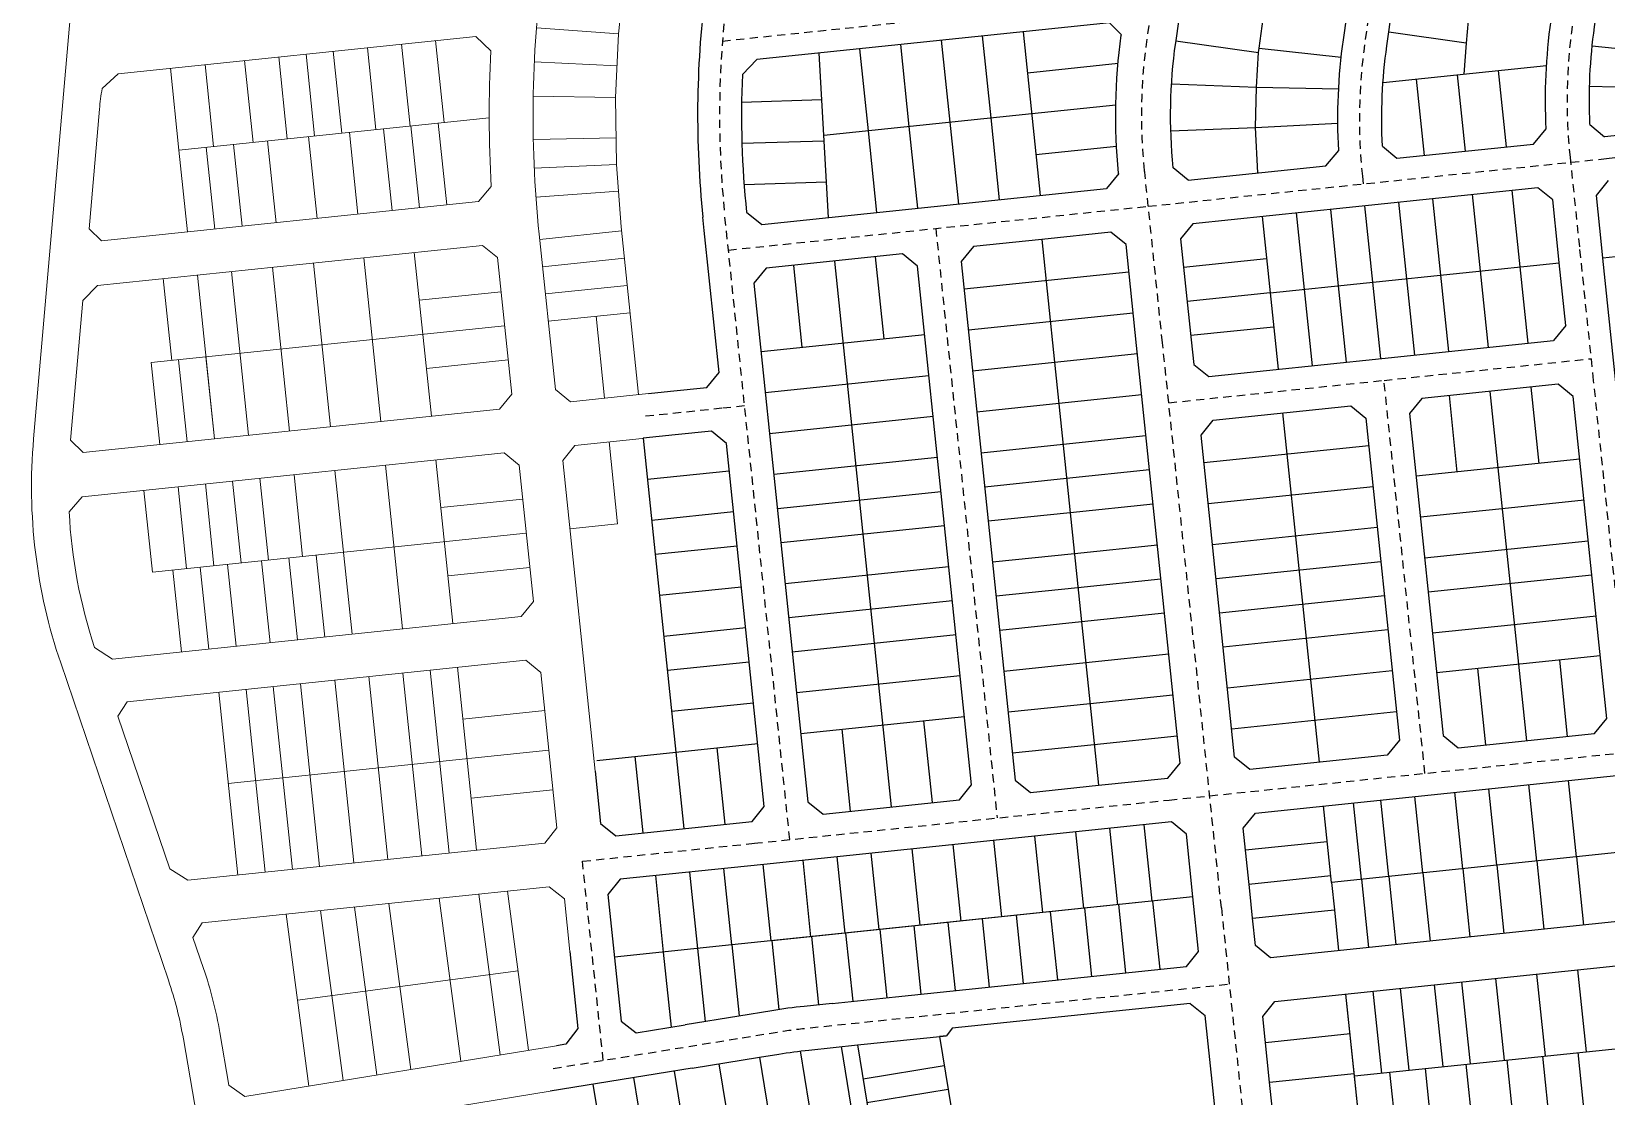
# Model space of a CAD drawing. Extents: x 296374 to 298792, y 6267790 to 6270844.
# Drawn here: x 296631 to 297205, y 6269469 to 6269857 of the extents above; entities that cross this region are included whole.
import ezdxf

# ---------------------------------------------------------------- set-up
doc = ezdxf.new("R2010")
doc.units = 0
doc.linetypes.add('Dash', pattern=[5, 3, -2])
for name, color, linetype in [('_User_xref', 6, 'Continuous'), ('X-Masterplan_LotLayout_P2$0$D-LO-LOTS-FUTURE', 251, 'Continuous'), ('X-Masterplan_LotLayout_P2$0$D-LO-Stage 13', 251, 'Continuous'), ('X-Masterplan_LotLayout_P2$0$D-LO-Stage 16', 251, 'Continuous'), ('X-Masterplan_LotLayout_P2$0$D-LO-Stage 18', 251, 'Continuous'), ('X-Masterplan_LotLayout_P2$0$D-LO-Stage 20', 251, 'Continuous'), ('X-Masterplan_LotLayout_P2$0$D-LO-Stage 21', 251, 'Continuous'), ('X-Masterplan_LotLayout_P2$0$D-LO-Stage 22', 251, 'Continuous'), ('X-Masterplan_LotLayout_P2$0$D-LO-Stage 23', 251, 'Continuous'), ('X-Masterplan_LotLayout_P2$0$D-LO-Stage 3', 251, 'Continuous'), ('X-Masterplan_LotLayout_P2$0$D-RD-15-23_CL', 251, 'Dash'), ('X-Masterplan_LotLayout_P2$0$D-RD-Future_BDY', 251, 'Continuous'), ('X-Masterplan_LotLayout_P2$0$D-RD-Future_CL', 251, 'Dash'), ('X-Masterplan_LotLayout_P2$0$D-RD-P1_CL', 251, 'Dash'), ('X-Masterplan_LotLayout_P2$0$D-RD-Stage10_BDY', 251, 'Continuous'), ('X-Masterplan_LotLayout_P2$0$D-RD-Stage13_BDY', 251, 'Continuous'), ('X-Masterplan_LotLayout_P2$0$D-RD-Stage16_BDY', 251, 'Continuous'), ('X-Masterplan_LotLayout_P2$0$D-RD-Stage18_BDY', 251, 'Continuous'), ('X-Masterplan_LotLayout_P2$0$D-RD-Stage20_BDY', 251, 'Continuous'), ('X-Masterplan_LotLayout_P2$0$D-RD-Stage21_BDY', 251, 'Continuous'), ('X-Masterplan_LotLayout_P2$0$D-RD-Stage22_BDY', 251, 'Continuous'), ('X-Masterplan_LotLayout_P2$0$D-RD-Stage3_BDY', 251, 'Continuous')]:
    doc.layers.add(name, color=color, linetype=linetype)

# ---------------------------------------------------------------- blocks, each defined once
blk = doc.blocks.new('X-Masterplan_LotLayout_P2')
at = {"layer": 'X-Masterplan_LotLayout_P2$0$D-LO-LOTS-FUTURE'}
for p, q in [((296837.22, 6269591.7), (296866.1, 6269594.71)), ((296851.18, 6269593.16), (296854.08, 6269565.31)), ((296866.1, 6269594.71), (296869, 6269566.86)), ((296881.02, 6269596.27), (296883.92, 6269568.42)), ((296886.5, 6269524.45), (296883.59, 6269552.3)), ((296900.82, 6269525.94), (296897.91, 6269553.79)), ((296861.63, 6269521.86), (296858.73, 6269549.71)), ((296874.06, 6269523.15), (296871.16, 6269551)), ((296886.5, 6269524.45), (296843.73, 6269519.99)), ((296876.84, 6269496.55), (296874.06, 6269523.15)), ((296864.48, 6269494.54), (296861.63, 6269521.86)), ((296865.48, 6269478.49), (296876.72, 6269409.4)), ((296881.77, 6269481.14), (296887.39, 6269446.59)), ((296835.87, 6269473.68), (296847.11, 6269404.58)), ((296850.68, 6269476.08), (296861.91, 6269406.99))]:
    blk.add_line(p, q, dxfattribs=at)
at = {"layer": 'X-Masterplan_LotLayout_P2$0$D-LO-Stage 13'}
for p, q in [((297054.58, 6269541.97), (296920.51, 6269527.99)), ((296920.51, 6269527.99), (296886.5, 6269524.45)), ((297168.17, 6269482.43), (297165.06, 6269512.26)), ((297183.09, 6269483.98), (297179.98, 6269513.82)), ((297198.01, 6269485.54), (297194.9, 6269515.37)), ((297113.47, 6269476.72), (297110.36, 6269506.56)), ((297114.92, 6269462.8), (297110.36, 6269506.56)), ((297123.41, 6269477.76), (297120.3, 6269507.6)), ((297133.36, 6269478.8), (297130.25, 6269508.63)), ((297145.79, 6269480.09), (297142.68, 6269509.93)), ((297155.74, 6269481.13), (297152.63, 6269510.97)), ((297111.87, 6269492.03), (297081.04, 6269488.82)), ((297113.47, 6269476.72), (297263.65, 6269492.38)), ((296896.57, 6269483.55), (296907.81, 6269414.46)), ((296911.41, 6269485.8), (296922.62, 6269416.86)), ((296926.35, 6269487.38), (296937.42, 6269419.27)), ((296932.32, 6269488), (296943.34, 6269420.23)), ((297082.54, 6269474.39), (297113.37, 6269477.61))]:
    blk.add_line(p, q, dxfattribs=at)
at = {"layer": 'X-Masterplan_LotLayout_P2$0$D-LO-Stage 13', "flags": 128}
for points in [[(297152.95, 6269552.22), (297155.54, 6269527.36)], [(297165.38, 6269553.52), (297167.98, 6269528.65)], [(297179.91, 6269555.03), (297182.5, 6269530.17)], [(297194.43, 6269556.55), (297197.02, 6269531.68)], [(297116.05, 6269548.38), (297118.64, 6269523.51)], [(297126, 6269549.41), (297128.59, 6269524.55)], [(297138.43, 6269550.71), (297141.02, 6269525.84)], [(297039.86, 6269540.44), (297042.46, 6269515.57)], [(296990.13, 6269535.25), (296992.73, 6269510.39)], [(297002.57, 6269536.55), (297005.16, 6269511.68)], [(297015, 6269537.84), (297017.59, 6269512.98)], [(297027.43, 6269539.14), (297030.02, 6269514.27)], [(297106.15, 6269537.29), (297107.7, 6269522.37)], [(296927.97, 6269528.77), (296930.56, 6269503.91)], [(296940.4, 6269530.07), (296943, 6269505.2)], [(296952.84, 6269531.36), (296955.43, 6269506.5)], [(296965.27, 6269532.66), (296967.86, 6269507.79)], [(296977.7, 6269533.96), (296980.29, 6269509.09)], [(296886.5, 6269524.45), (296889.19, 6269498.56)], [(296901.02, 6269525.96), (296903.63, 6269500.89)], [(296915.54, 6269527.48), (296918.13, 6269502.61)], [(296932.32, 6269488), (296964.69, 6269491.38)], [(296934.32, 6269475.71), (296963.93, 6269480.52)], [(296935.74, 6269467.02), (296965.35, 6269471.84)]]:
    blk.add_lwpolyline(points, dxfattribs=at)
at = {"layer": 'X-Masterplan_LotLayout_P2$0$D-LO-Stage 16'}
for p, q in [((297079.81, 6269789.92), (297082.72, 6269762.07)), ((297233.9, 6269777.83), (297204.06, 6269774.72)), ((297082.72, 6269762.07), (297188.15, 6269773.06)), ((297082.72, 6269762.07), (297085.62, 6269734.22)), ((297004.11, 6269736.79), (297034.35, 6269739.94)), ((297004.11, 6269736.79), (297020.18, 6269582.62))]:
    blk.add_line(p, q, dxfattribs=at)
at = {"layer": 'X-Masterplan_LotLayout_P2$0$D-LO-Stage 18'}
for p, q in [((297159.3, 6269770.06), (297162.2, 6269742.21)), ((297173.72, 6269771.56), (297176.63, 6269743.71)), ((297107.58, 6269764.66), (297110.49, 6269736.82)), ((297120.01, 6269765.96), (297122.92, 6269738.11)), ((297132.45, 6269767.26), (297135.35, 6269739.41)), ((297144.88, 6269768.55), (297147.78, 6269740.7)), ((297095.15, 6269763.37), (297098.05, 6269735.52)), ((297005.67, 6269721.87), (297035.91, 6269725.02)), ((297147.95, 6269724.63), (297150.85, 6269696.78)), ((297162.87, 6269726.19), (297165.77, 6269698.34)), ((297177.79, 6269727.74), (297180.69, 6269699.9)), ((297087.28, 6269718.31), (297100.55, 6269591)), ((297007.23, 6269706.95), (297037.46, 6269710.1)), ((297058.6, 6269700.24), (297118.67, 6269706.5)), ((297195.61, 6269701.45), (297135.93, 6269695.23)), ((297008.52, 6269694.52), (297038.76, 6269697.67)), ((297165.77, 6269698.34), (297173.24, 6269626.73)), ((297060.15, 6269685.32), (297120.23, 6269691.58)), ((297009.82, 6269682.08), (297040.05, 6269685.24)), ((297197.17, 6269686.53), (297167.33, 6269683.42)), ((297167.33, 6269683.42), (297137.49, 6269680.31)), ((297061.71, 6269670.4), (297121.78, 6269676.66)), ((297011.37, 6269667.16), (297041.61, 6269670.32)), ((297198.72, 6269671.61), (297139.04, 6269665.39)), ((297063, 6269657.97), (297123.08, 6269664.23)), ((297012.67, 6269654.73), (297042.9, 6269657.88)), ((297200.02, 6269659.18), (297140.34, 6269652.96)), ((297064.3, 6269645.54), (297124.37, 6269651.8)), ((297013.96, 6269642.3), (297044.2, 6269645.45)), ((297201.57, 6269644.26), (297171.73, 6269641.15)), ((297065.6, 6269633.1), (297125.67, 6269639.36)), ((297171.73, 6269641.15), (297141.9, 6269638.04)), ((297015.52, 6269627.38), (297045.76, 6269630.53)), ((297203.08, 6269629.84), (297143.4, 6269623.62)), ((297173.24, 6269626.73), (297176.14, 6269598.88)), ((297188.16, 6269628.28), (297191.06, 6269600.43)), ((297067.15, 6269618.18), (297127.23, 6269624.45)), ((297158.32, 6269625.17), (297161.22, 6269597.32)), ((297017.07, 6269612.46), (297047.31, 6269615.61)), ((297068.71, 6269603.26), (297128.78, 6269609.53)), ((297018.63, 6269597.54), (297048.87, 6269600.69)), ((297165.38, 6269553.52), (297162.48, 6269581.37)), ((297179.91, 6269555.03), (297177, 6269582.88)), ((297194.43, 6269556.55), (297191.52, 6269584.4)), ((297116.05, 6269548.38), (297113.15, 6269576.23)), ((297126, 6269549.41), (297123.09, 6269577.26)), ((297138.43, 6269550.71), (297135.53, 6269578.56)), ((297152.95, 6269552.22), (297150.05, 6269580.07)), ((297073.72, 6269559.05), (297103.56, 6269562.16)), ((297075.01, 6269546.61), (297104.85, 6269549.72))]:
    blk.add_line(p, q, dxfattribs=at)
at = {"layer": 'X-Masterplan_LotLayout_P2$0$D-LO-Stage 18', "flags": 128}
for points in [[(297231.33, 6269560.39), (297105.11, 6269547.24), (297102.21, 6269575.09)], [(297105.11, 6269547.24), (297106.15, 6269537.29)], [(297076.31, 6269534.18), (297106.15, 6269537.29)]]:
    blk.add_lwpolyline(points, dxfattribs=at)
at = {"layer": 'X-Masterplan_LotLayout_P2$0$D-LO-Stage 20'}
for p, q in [((296951.05, 6269822.75), (296954.16, 6269792.91)), ((296965.97, 6269824.3), (296969.08, 6269794.47)), ((296980.89, 6269825.86), (296984, 6269796.02)), ((296936.13, 6269821.19), (296939.24, 6269791.36)), ((296999.45, 6269781.54), (297004.11, 6269736.79)), ((296908.94, 6269772.11), (296912.05, 6269742.27)), ((296923.86, 6269773.67), (296944.59, 6269574.74)), ((296938.78, 6269775.22), (296941.89, 6269745.38)), ((297081.42, 6269774.51), (297051.18, 6269771.35)), ((296971.17, 6269763.52), (297031.24, 6269769.78)), ((297082.72, 6269762.07), (297052.48, 6269758.92)), ((296972.72, 6269748.6), (297032.8, 6269754.86)), ((297084.01, 6269749.64), (297053.78, 6269746.49)), ((296897.13, 6269740.72), (296956.81, 6269746.94)), ((296974.28, 6269733.68), (297004.11, 6269736.79)), ((296898.69, 6269725.8), (296958.36, 6269732.02)), ((296975.83, 6269718.76), (297005.67, 6269721.87)), ((296900.24, 6269710.88), (296959.92, 6269717.1)), ((296977.39, 6269703.84), (297007.23, 6269706.95)), ((296901.8, 6269695.96), (296961.47, 6269702.18)), ((296855.73, 6269694.17), (296885.57, 6269697.28)), ((296903.09, 6269683.53), (296962.77, 6269689.75)), ((296978.68, 6269691.41), (297008.52, 6269694.52)), ((296857.29, 6269679.25), (296887.13, 6269682.37)), ((296979.98, 6269678.97), (297009.82, 6269682.08)), ((296904.39, 6269671.09), (296964.06, 6269677.31)), ((296858.58, 6269666.82), (296888.42, 6269669.93)), ((296981.53, 6269664.05), (297011.37, 6269667.16)), ((296905.94, 6269656.17), (296965.62, 6269662.4)), ((296860.14, 6269651.9), (296889.98, 6269655.01)), ((296907.24, 6269643.74), (296966.92, 6269649.96)), ((296982.83, 6269651.62), (297012.67, 6269654.73)), ((296861.69, 6269636.98), (296891.53, 6269640.09)), ((296984.13, 6269639.19), (297013.96, 6269642.3)), ((296908.54, 6269631.31), (296968.21, 6269637.53)), ((296862.99, 6269624.55), (296892.83, 6269627.66)), ((296985.68, 6269624.27), (297015.52, 6269627.38)), ((296910.09, 6269616.39), (296969.77, 6269622.61)), ((296864.55, 6269609.63), (296894.38, 6269612.74)), ((296987.24, 6269609.35), (297017.07, 6269612.46)), ((296911.65, 6269601.47), (296971.32, 6269607.69)), ((296956.4, 6269606.14), (296959.51, 6269576.3)), ((296926.56, 6269603.03), (296929.68, 6269573.19)), ((296988.79, 6269594.43), (297018.63, 6269597.54)), ((296999.88, 6269536.27), (296996.98, 6269564.12)), ((297014.8, 6269537.82), (297011.9, 6269565.67)), ((297027.23, 6269539.12), (297024.33, 6269566.97)), ((297039.67, 6269540.41), (297036.76, 6269568.26)), ((296940.2, 6269530.05), (296937.3, 6269557.9)), ((296955.12, 6269531.6), (296952.22, 6269559.45)), ((296970.04, 6269533.16), (296967.14, 6269561.01)), ((296984.96, 6269534.73), (296982.06, 6269562.58)), ((296915.34, 6269527.46), (296912.44, 6269555.3)), ((296927.77, 6269528.75), (296924.87, 6269556.6))]:
    blk.add_line(p, q, dxfattribs=at)
at = {"layer": 'X-Masterplan_LotLayout_P2$0$D-LO-Stage 20', "flags": 128}
blk.add_lwpolyline([(297054.58, 6269541.97), (296901.02, 6269525.96)], dxfattribs=at)
at = {"layer": 'X-Masterplan_LotLayout_P2$0$D-LO-Stage 21'}
for p, q in [((297078.72, 6269851.28), (297080.59, 6269864.57)), ((296992.7, 6269857.25), (296998.92, 6269797.58)), ((296933.02, 6269851.03), (296936.13, 6269821.19)), ((296947.94, 6269852.59), (296951.05, 6269822.75)), ((296962.86, 6269854.14), (296965.97, 6269824.3)), ((296977.78, 6269855.7), (296980.89, 6269825.86)), ((297048.39, 6269853.96), (297078.5, 6269849.72)), ((297078.5, 6269849.72), (297078.72, 6269851.28)), ((297077.7, 6269837.03), (297078.5, 6269849.72)), ((297046.78, 6269838.25), (297077.7, 6269837.03)), ((297077.43, 6269822.31), (297077.7, 6269837.03)), ((296920.03, 6269819.52), (296995.81, 6269827.41)), ((296995.81, 6269827.41), (297026.47, 6269830.61)), ((297046.52, 6269821.15), (297077.43, 6269822.31)), ((297078.21, 6269805.84), (297077.43, 6269822.31)), ((296997.36, 6269812.5), (297026.74, 6269815.56))]:
    blk.add_line(p, q, dxfattribs=at)
at = {"layer": 'X-Masterplan_LotLayout_P2$0$D-LO-Stage 21', "flags": 128}
for points in [[(296921.75, 6269789.53), (296920.03, 6269819.52), (296918.31, 6269849.5)], [(296994.25, 6269842.33), (297027.3, 6269845.78)], [(296890.04, 6269831.62), (296919.28, 6269832.5)], [(296890.16, 6269816.61), (296920.15, 6269817.52)], [(296890.94, 6269801.63), (296921.01, 6269802.54)]]:
    blk.add_lwpolyline(points, dxfattribs=at)
at = {"layer": 'X-Masterplan_LotLayout_P2$0$D-LO-Stage 22'}
for p, q in [((297154.23, 6269853.1), (297125.99, 6269857.08)), ((297154.9, 6269861.39), (297154.23, 6269853.1)), ((297078.72, 6269851.28), (297108.65, 6269848)), ((297154.23, 6269853.1), (297153.3, 6269841.82)), ((297123.88, 6269838.75), (297183.5, 6269844.97)), ((297135.99, 6269840.02), (297138.9, 6269812.17)), ((297150.91, 6269841.57), (297153.82, 6269813.72)), ((297165.83, 6269843.13), (297168.73, 6269815.28)), ((297077.7, 6269837.03), (297107.71, 6269836.43)), ((297077.43, 6269822.31), (297107.42, 6269823.94)), ((297170.82, 6269799.41), (297173.72, 6269771.56)), ((297117.11, 6269793.81), (297120.01, 6269765.96)), ((297129.54, 6269795.11), (297132.45, 6269767.26)), ((297141.98, 6269796.4), (297144.88, 6269768.55)), ((297156.4, 6269797.9), (297159.3, 6269770.06)), ((297092.25, 6269791.22), (297095.15, 6269763.37)), ((297104.68, 6269792.51), (297107.58, 6269764.66))]:
    blk.add_line(p, q, dxfattribs=at)
at = {"layer": 'X-Masterplan_LotLayout_P2$0$D-LO-Stage 23'}
for p, q in [((297229.16, 6269849.02), (297200.14, 6269852.03)), ((297228.93, 6269836.48), (297199.18, 6269837.27))]:
    blk.add_line(p, q, dxfattribs=at)
at = {"layer": 'X-Masterplan_LotLayout_P2$0$D-LO-Stage 3'}
for p, q in [((297185.21, 6269454.04), (297182.09, 6269483.88)), ((297198.13, 6269455.39), (297195.02, 6269485.22)), ((297129.52, 6269448.15), (297126.4, 6269478.07)), ((297142.44, 6269449.57), (297139.33, 6269479.42)), ((297157.36, 6269451.14), (297154.25, 6269480.97)), ((297172.28, 6269452.69), (297169.16, 6269482.53)), ((297116.6, 6269446.64), (297113.47, 6269476.72))]:
    blk.add_line(p, q, dxfattribs=at)
at = {"layer": 'X-Masterplan_LotLayout_P2$0$D-RD-15-23_CL'}
for p, q in [((297205.35, 6269811.05), (297440.15, 6269835.53)), ((296855.03, 6269717.23), (296864.99, 6269718.26)), ((296864.99, 6269718.26), (296883.19, 6269720.16)), ((296883.19, 6269720.16), (296891.14, 6269720.99))]:
    blk.add_line(p, q, dxfattribs=at)
at = {"layer": 'X-Masterplan_LotLayout_P2$0$D-RD-15-23_CL', "flags": 128}
for points in [[(297192.19, 6269811.46, -0.061026), (297193.06, 6269860.1), (297199.21, 6269903.72), (297199.56, 6269906.2)], [(297116.49, 6269804.6, -0.061026), (297117.37, 6269853.24), (297123.37, 6269895.87), (297123.44, 6269896.37)], [(297036.95, 6269806.66, -0.060246), (297037.89, 6269854.67), (297042.53, 6269887.61)], [(296884.68, 6269870.06, 0.056972), (296883.89, 6269790.56)], [(297195.58, 6269778.86), (297192.19, 6269811.46, -0.014032)], [(297027.51, 6269805.58, -0.000142), (297027.5, 6269805.7)], [(297043.49, 6269743.91), (297037.01, 6269806.04, -0.000778), (297036.95, 6269806.66)], [(297047.4, 6269807.66, -0.000075), (297047.4, 6269807.71)], [(297116.78, 6269801.82), (297116.49, 6269804.6, -0.012741)]]:
    blk.add_lwpolyline(points, format="xyb", dxfattribs=at)
for points in [[(296883.07, 6269853.87), (297024.96, 6269868.66)], [(297038.3, 6269793.64), (297205.35, 6269811.05)], [(296885.23, 6269777.68), (297038.3, 6269793.64)], [(296907.63, 6269562.85), (296883.89, 6269790.56)], [(296960.82, 6269785.56), (296983.22, 6269570.73)], [(297200.66, 6269730.13), (297195.58, 6269778.86)], [(297064.95, 6269538.02), (297064.43, 6269543), (297043.49, 6269743.91)], [(297124.24, 6269730.21), (297199.83, 6269738.09)], [(297045.77, 6269722.03), (297124.24, 6269730.21)], [(297139.17, 6269586.98), (297124.24, 6269730.21)], [(297214.76, 6269594.86), (297200.66, 6269730.13)], [(297060.7, 6269578.8), (297232.62, 6269596.72)], [(296894.7, 6269561.5), (296895.99, 6269561.63), (297045.88, 6269577.26)], [(297045.88, 6269577.26), (297060.7, 6269578.8)]]:
    blk.add_lwpolyline(points, dxfattribs=at)
at = {"layer": 'X-Masterplan_LotLayout_P2$0$D-RD-Future_BDY', "lineweight": 0}
for p, q in [((296756.74, 6269821.6), (296753.63, 6269851.43)), ((296769.17, 6269822.89), (296766.06, 6269852.73)), ((296781.6, 6269824.19), (296778.49, 6269854.03)), ((296697.56, 6269815.43), (296694.45, 6269845.27)), ((296711.98, 6269816.93), (296708.87, 6269846.77)), ((296724.41, 6269818.23), (296721.3, 6269848.06)), ((296734.36, 6269819.26), (296731.25, 6269849.1)), ((296744.31, 6269820.3), (296741.2, 6269850.14)), ((296684.93, 6269814.11), (296798.04, 6269825.9)), ((296762.64, 6269792.05), (296759.53, 6269821.89)), ((296772.58, 6269793.08), (296769.47, 6269822.92)), ((296782.53, 6269794.12), (296779.42, 6269823.96)), ((296707.93, 6269786.35), (296704.82, 6269816.18)), ((296720.37, 6269787.64), (296717.25, 6269817.48)), ((296735.28, 6269789.2), (296732.17, 6269819.04)), ((296750.2, 6269790.75), (296747.09, 6269820.59)), ((296688.04, 6269784.27), (296684.93, 6269814.11)), ((296697.99, 6269785.31), (296694.88, 6269815.15)), ((296776.94, 6269717.13), (296770.72, 6269776.8)), ((296725.22, 6269711.74), (296719, 6269771.41)), ((296740.14, 6269713.29), (296733.92, 6269772.97)), ((296758.54, 6269715.21), (296752.32, 6269774.89)), ((296697.87, 6269708.88), (296691.65, 6269768.56)), ((296710.3, 6269710.18), (296704.08, 6269769.86)), ((296772.53, 6269759.4), (296802.37, 6269762.51)), ((296674.86, 6269736.65), (296803.67, 6269750.08)), ((296775.12, 6269734.53), (296804.96, 6269737.64)), ((296829.31, 6269706.5), (296853.75, 6269709.05)), ((296854.18, 6269709.09), (296853.75, 6269709.05)), ((296778.6, 6269701.21), (296784.82, 6269641.54)), ((296824.86, 6269701.01), (296829.31, 6269706.5)), ((296726.88, 6269695.82), (296729.99, 6269665.98)), ((296741.8, 6269697.38), (296748.02, 6269637.7)), ((296760.2, 6269699.3), (296766.42, 6269639.62)), ((296836.66, 6269587.77), (296824.86, 6269701.01)), ((296810.25, 6269686.92), (296780.41, 6269683.81)), ((296811.55, 6269674.49), (296675.28, 6269660.28)), ((296682.74, 6269661.06), (296685.85, 6269631.22)), ((296692.69, 6269662.1), (296695.8, 6269632.26)), ((296702.64, 6269663.13), (296705.75, 6269633.29)), ((296715.07, 6269664.43), (296718.18, 6269634.59)), ((296725.01, 6269665.47), (296728.12, 6269635.63)), ((296734.96, 6269666.5), (296738.07, 6269636.66)), ((296812.84, 6269662.05), (296783, 6269658.94)), ((296693.41, 6269532.47), (296819.94, 6269545.66)), ((296819.94, 6269545.66), (296825.43, 6269541.21)), ((296825.43, 6269541.21), (296827.42, 6269522.1)), ((296690.04, 6269527.22), (296693.41, 6269532.47)), ((296693.88, 6269515.91), (296690.04, 6269527.22)), ((296703.12, 6269473.36), (296699.84, 6269492.49)), ((296822.59, 6269487.73), (296708.9, 6269469.23)), ((296708.9, 6269469.23), (296703.12, 6269473.36)), ((296711.61, 6269453.46), (296820.26, 6269471.14))]:
    blk.add_line(p, q, dxfattribs=at)
at = {"layer": 'X-Masterplan_LotLayout_P2$0$D-RD-Future_BDY'}
for p, q in [((296836.67, 6269587.74), (296838.65, 6269568.73)), ((296844.14, 6269564.27), (296893.87, 6269569.46)), ((296838.65, 6269568.73), (296844.14, 6269564.27))]:
    blk.add_line(p, q, dxfattribs=at)
at = {"layer": 'X-Masterplan_LotLayout_P2$0$D-RD-Future_BDY', "lineweight": 0}
for points in [[(296642.88, 6269834.47), (296668.16, 6270124.12, -0.110155), (296694.05, 6270205.95), (296730.13, 6270268.11, 0.265721), (296731.02, 6270407.09, 0.264719)], [(296816.26, 6269783.51, -0.060742), (296818.16, 6269885.62), (296825.61, 6269938.53)], [(296662.76, 6269841.96), (296793.16, 6269855.56), (296798.67, 6269850.31, 0.028266), (296798.8, 6269800.84), (296794.15, 6269795.33), (296656.7, 6269781.01), (296652.16, 6269785.47), (296655.96, 6269829.04)], [(296678.78, 6269377.21), (296700.25, 6269380.7), (296704.34, 6269386.43), (296686.53, 6269490.21, 0.039421), (296681.1, 6269511.57), (296641.81, 6269627.2, -0.104025), (296631.93, 6269708.94), (296642.88, 6269834.47)], [(296655.96, 6269829.04, -0.020772), (296656.93, 6269836.52, -0.020772)], [(296660.74, 6269628.6), (296654.16, 6269632.82, -0.067737), (296644.91, 6269682.26), (296649.7, 6269687.78), (296803.45, 6269703.81), (296808.94, 6269699.35), (296814.13, 6269649.62), (296809.67, 6269644.13), (296660.74, 6269628.6)]]:
    blk.add_lwpolyline(points, format="xyb", dxfattribs=at)
for points in [[(296863.33, 6269991.24), (296847.87, 6269881.44), (296845.16, 6269856.44)], [(296845.16, 6269856.44), (296815.24, 6269858.71)], [(296846.15, 6269786.14), (296844.45, 6269808.87), (296844.1, 6269833.24), (296845.16, 6269856.44)], [(296844.63, 6269844.84), (296814.48, 6269846.23)], [(296656.93, 6269836.52), (296662.76, 6269841.96)], [(296684.93, 6269814.11), (296681.82, 6269843.95)], [(296844.1, 6269833.24), (296814.09, 6269833.74)], [(296844.3, 6269818.62), (296814.13, 6269817.99)], [(296844.45, 6269808.87), (296814.48, 6269807.49)], [(296845.18, 6269799.14), (296815.09, 6269797.01)], [(296816.26, 6269783.51), (296822.16, 6269726.87), (296827.65, 6269722.42), (296856.05, 6269725.37)], [(296816.46, 6269781.57), (296846.3, 6269784.68)], [(296846.15, 6269786.14), (296852.52, 6269725.01)], [(296650.02, 6269703.9), (296801.79, 6269719.72), (296806.25, 6269725.21), (296801.06, 6269774.94), (296795.57, 6269779.4), (296655.28, 6269764.77), (296649.87, 6269759.27), (296645.43, 6269708.37)], [(296817.5, 6269771.63), (296847.34, 6269774.74)], [(296682.32, 6269737.43), (296679.21, 6269767.27)], [(296818.53, 6269761.68), (296848.37, 6269764.79)], [(296819.57, 6269751.73), (296849.41, 6269754.85)], [(296836.98, 6269753.55), (296840.09, 6269723.71)], [(296674.86, 6269736.65), (296677.97, 6269706.81)], [(296684.81, 6269737.69), (296687.92, 6269707.85)], [(296694.76, 6269738.72), (296697.87, 6269708.88)], [(296650.02, 6269703.9), (296645.43, 6269708.37)], [(296841.75, 6269707.8), (296844.86, 6269677.96)], [(296729.99, 6269665.98), (296726.88, 6269695.82)], [(296675.28, 6269660.28), (296672.17, 6269690.12)], [(296687.72, 6269661.58), (296684.61, 6269691.42)], [(296697.66, 6269662.61), (296694.55, 6269692.45)], [(296707.61, 6269663.65), (296704.5, 6269693.49)], [(296717.55, 6269664.69), (296714.44, 6269694.53)], [(296827.45, 6269676.14), (296844.86, 6269677.96)], [(296741.71, 6269620.96), (296748.66, 6269554.32)], [(296741.71, 6269620.96), (296748.66, 6269554.32)], [(296754.14, 6269622.25), (296761.09, 6269555.61)], [(296766.57, 6269623.55), (296773.52, 6269556.91)], [(296776.52, 6269624.59), (296783.47, 6269557.95)], [(296786.47, 6269625.62), (296793.41, 6269558.98)], [(296699.44, 6269616.55), (296706.38, 6269549.91)], [(296709.38, 6269617.59), (296716.33, 6269550.95)], [(296719.33, 6269618.63), (296726.28, 6269551.99)], [(296729.28, 6269619.66), (296736.22, 6269553.02)], [(296788.44, 6269606.73), (296818.28, 6269609.84)], [(296702.91, 6269583.23), (296819.78, 6269595.41)], [(296791.44, 6269577.88), (296821.28, 6269580.99)], [(296787.72, 6269482.05), (296779.8, 6269541.48)], [(296802.04, 6269484.38), (296794.23, 6269542.98)], [(296812.41, 6269486.07), (296804.68, 6269544.07)], [(296732.32, 6269473.04), (296723.98, 6269535.66)], [(296744.77, 6269475.07), (296736.52, 6269536.97)], [(296757.11, 6269477.08), (296748.95, 6269538.26)], [(296769.46, 6269479.08), (296761.39, 6269539.56)], [(296728.15, 6269504.35), (296808.54, 6269515.07)]]:
    blk.add_lwpolyline(points, dxfattribs=at)
blk.add_lwpolyline([(296681.55, 6269552.23), (296662.66, 6269607.82), (296666.02, 6269613.07), (296811.33, 6269628.22), (296816.82, 6269623.76), (296822.73, 6269567.07), (296818.28, 6269561.58), (296688.13, 6269548.01)], close=True, dxfattribs=at)
at = {"layer": 'X-Masterplan_LotLayout_P2$0$D-RD-Future_BDY', "flags": 128}
for points in [[(296898.11, 6269553.81), (296845.8, 6269548.36), (296841.34, 6269542.87), (296846.16, 6269496.62), (296851.62, 6269492.45), (296869.43, 6269495.34)], [(296827.42, 6269522.1), (296830.35, 6269494.04), (296825.93, 6269488.27)], [(296825.93, 6269488.27), (296822.59, 6269487.73)]]:
    blk.add_lwpolyline(points, dxfattribs=at)
at = {"layer": 'X-Masterplan_LotLayout_P2$0$D-RD-Future_BDY'}
for points in [[(296889, 6269498.53), (296869.43, 6269495.34)], [(296872, 6269479.55), (296896.57, 6269483.55)], [(296872, 6269479.55), (296820.26, 6269471.14)]]:
    blk.add_lwpolyline(points, dxfattribs=at)
at = {"layer": 'X-Masterplan_LotLayout_P2$0$D-RD-Future_BDY', "lineweight": 0}
blk.add_arc((296548.55, 6269466.53), 153.5, 9.73852, 18.76855, dxfattribs=at)
at = {"layer": 'X-Masterplan_LotLayout_P2$0$D-RD-Future_CL'}
blk.add_line((296821.4, 6269479.43), (296890.28, 6269490.63), dxfattribs=at)
at = {"layer": 'X-Masterplan_LotLayout_P2$0$D-RD-Future_CL', "flags": 128}
for points in [[(296832.04, 6269554.97), (296894.7, 6269561.5)], [(296839.6, 6269482.39), (296832.04, 6269554.95)]]:
    blk.add_lwpolyline(points, dxfattribs=at)
at = {"layer": 'X-Masterplan_LotLayout_P2$0$D-RD-P1_CL', "flags": 128}
for points in [[(297064.95, 6269538.02), (297071.69, 6269473.37)], [(297071.69, 6269473.37), (297076.07, 6269431.36)]]:
    blk.add_lwpolyline(points, dxfattribs=at)
blk.add_lwpolyline([(296890.28, 6269490.63), (296902.34, 6269492.59, -0.014342), (296913.71, 6269494.11), (297067.85, 6269510.17)], format="xyb", dxfattribs=at)
at = {"layer": 'X-Masterplan_LotLayout_P2$0$D-RD-Stage10_BDY', "flags": 128}
blk.add_lwpolyline([(297063.92, 6269452.45), (297061.84, 6269472.35)], dxfattribs=at)
at = {"layer": 'X-Masterplan_LotLayout_P2$0$D-RD-Stage13_BDY'}
blk.add_line((296923.1, 6269503.13), (296946.19, 6269505.54), dxfattribs=at)
at = {"layer": 'X-Masterplan_LotLayout_P2$0$D-RD-Stage13_BDY', "flags": 128}
for points in [[(297287.17, 6269556.16), (297288.2, 6269546.21), (297283.75, 6269540.72), (297082.84, 6269519.78), (297077.35, 6269524.23), (297076.31, 6269534.18)], [(296946.19, 6269505.54), (297052.2, 6269516.59), (297056.66, 6269522.08), (297054.58, 6269541.97)], [(297082.53, 6269474.5), (297080.04, 6269498.37), (297084.5, 6269503.87), (297285.41, 6269524.81), (297290.9, 6269520.35), (297293.39, 6269496.48)], [(297053.6, 6269503.16), (296966.78, 6269494.11), (296964.74, 6269491.38), (296962.21, 6269491.12), (296972.96, 6269425.05)], [(297053.6, 6269503.16), (297059.09, 6269498.7)], [(297061.84, 6269472.35), (297059.09, 6269498.7)]]:
    blk.add_lwpolyline(points, dxfattribs=at)
at = {"layer": 'X-Masterplan_LotLayout_P2$0$D-RD-Stage13_BDY'}
for points in [[(296923.1, 6269503.13), (296912.88, 6269502.06, 0.014342), (296901.05, 6269500.49), (296889, 6269498.53)], [(296896.57, 6269483.55), (296903.62, 6269484.69, -0.014342), (296914.54, 6269486.15), (296932.32, 6269488)]]:
    blk.add_lwpolyline(points, format="xyb", dxfattribs=at)
at = {"layer": 'X-Masterplan_LotLayout_P2$0$D-RD-Stage16_BDY', "flags": 128}
for points in [[(297075.79, 6269539.15), (297075.27, 6269544.13)], [(297076.31, 6269534.18), (297075.79, 6269539.15)]]:
    blk.add_lwpolyline(points, dxfattribs=at)
at = {"layer": 'X-Masterplan_LotLayout_P2$0$D-RD-Stage18_BDY', "flags": 128}
for points in [[(297054.55, 6269787.29), (297050.1, 6269781.8), (297053.93, 6269745)], [(297190.53, 6269750.19), (297188.15, 6269773.06)], [(297231.84, 6269604.69), (297226.86, 6269604.17), (297221.37, 6269608.62), (297204.06, 6269774.72)], [(297190.53, 6269750.19), (297186.08, 6269744.69)], [(297020.18, 6269582.62), (297045.45, 6269585.26), (297049.9, 6269590.75), (297034.04, 6269742.92)], [(297053.93, 6269745), (297054.87, 6269736.04), (297060.36, 6269731.59), (297123.42, 6269738.16)], [(297123.42, 6269738.16), (297186.08, 6269744.69)], [(297187.73, 6269728.78), (297138, 6269723.6), (297133.55, 6269718.11), (297145.78, 6269600.74), (297151.27, 6269596.29), (297201, 6269601.47), (297205.46, 6269606.96), (297193.23, 6269724.33)], [(297193.23, 6269724.33), (297187.73, 6269728.78)], [(297075.27, 6269544.13), (297072.89, 6269567), (297077.34, 6269572.49), (297233.4, 6269588.76)]]:
    blk.add_lwpolyline(points, dxfattribs=at)
blk.add_lwpolyline([(297062.02, 6269715.68), (297112.14, 6269720.9), (297117.64, 6269716.45), (297129.87, 6269599.08), (297125.41, 6269593.59), (297075.29, 6269588.37), (297069.79, 6269592.82), (297057.56, 6269710.18)], close=True, dxfattribs=at)
at = {"layer": 'X-Masterplan_LotLayout_P2$0$D-RD-Stage20_BDY'}
for p, q in [((296881.84, 6269733.09), (296876.45, 6269784.81)), ((296877.38, 6269727.6), (296881.84, 6269733.09)), ((296856.05, 6269725.37), (296864.16, 6269726.22)), ((296865.82, 6269710.31), (296854.18, 6269709.09)), ((296854.18, 6269709.09), (296858.95, 6269663.34)), ((296879.04, 6269711.69), (296865.82, 6269710.31)), ((296884.53, 6269707.23), (296879.04, 6269711.69)), ((296898.32, 6269574.95), (296884.53, 6269707.23)), ((296858.95, 6269663.34), (296866.1, 6269594.71)), ((296866.1, 6269594.71), (296895.94, 6269597.82)), ((296893.87, 6269569.46), (296898.32, 6269574.95))]:
    blk.add_line(p, q, dxfattribs=at)
at = {"layer": 'X-Masterplan_LotLayout_P2$0$D-RD-Stage20_BDY', "flags": 128}
for points in [[(296897.37, 6269786.99), (297023.05, 6269800.09)], [(296999.45, 6269781.54), (296974.58, 6269778.95)], [(297034.04, 6269742.92), (297030.2, 6269779.72), (297024.71, 6269784.18), (296999.45, 6269781.54)], [(296894.54, 6269765.58), (296914.24, 6269576.61), (296919.73, 6269572.15), (296969.46, 6269577.34), (296973.91, 6269582.83), (296954.22, 6269771.8), (296948.72, 6269776.26), (296898.99, 6269771.07)], [(296974.58, 6269778.95), (296970.13, 6269773.46), (296989.83, 6269584.49), (296995.32, 6269580.03), (297020.18, 6269582.62)], [(296898.99, 6269771.07), (296894.54, 6269765.58)], [(297054.58, 6269541.97), (297052.2, 6269564.85), (297046.71, 6269569.3), (296898.11, 6269553.81)]]:
    blk.add_lwpolyline(points, dxfattribs=at)
at = {"layer": 'X-Masterplan_LotLayout_P2$0$D-RD-Stage21_BDY'}
for p, q in [((296876.45, 6269784.81), (296875.94, 6269789.73)), ((296864.16, 6269726.22), (296877.38, 6269727.6))]:
    blk.add_line(p, q, dxfattribs=at)
at = {"layer": 'X-Masterplan_LotLayout_P2$0$D-RD-Stage21_BDY', "flags": 128}
for points in [[(297047.4, 6269807.71, -0.060246), (297048.29, 6269853.21), (297052.93, 6269886.14)], [(296876.75, 6269871.04, 0.056972), (296875.94, 6269789.73, 0.056114)], [(297027.5, 6269805.7, -0.060246), (297028.48, 6269856), (297028.5, 6269856.11)], [(296890.33, 6269841.61, 0.036742), (296891.84, 6269791.44, 0.036742)]]:
    blk.add_lwpolyline(points, format="xyb", dxfattribs=at)
for points in [[(297024.22, 6269860.54), (296895.55, 6269847.13)], [(297024.22, 6269860.54), (297028.5, 6269856.11)], [(296890.33, 6269841.61), (296895.55, 6269847.13)], [(297027.51, 6269805.58), (297023.05, 6269800.09)], [(297052.89, 6269803.2), (297047.4, 6269807.66)], [(296891.84, 6269791.44), (296897.37, 6269786.99)]]:
    blk.add_lwpolyline(points, dxfattribs=at)
at = {"layer": 'X-Masterplan_LotLayout_P2$0$D-RD-Stage22_BDY', "flags": 128}
for points in [[(297107.72, 6269813.94, -0.048731), (297109.44, 6269854.35), (297115.53, 6269897.52)], [(297123.66, 6269815.6, -0.047707), (297125.29, 6269852.12), (297131.22, 6269894.21)], [(297183.37, 6269821.83, -0.047495), (297185.14, 6269861.21), (297186.52, 6269871)], [(297199.31, 6269823.49, -0.046368), (297200.99, 6269858.98), (297202.36, 6269868.77)]]:
    blk.add_lwpolyline(points, format="xyb", dxfattribs=at)
for points in [[(297178.7, 6269816.32), (297183.37, 6269821.83)], [(297199.31, 6269823.49), (297204.57, 6269819.01)], [(297254.33, 6269824.2), (297204.57, 6269819.01)], [(297128.95, 6269811.13), (297178.7, 6269816.32)], [(297103.09, 6269808.43), (297107.72, 6269813.94)], [(297123.66, 6269815.6), (297128.95, 6269811.13)], [(297052.89, 6269803.2), (297103.09, 6269808.43)], [(297180.27, 6269800.39), (297054.55, 6269787.29)], [(297185.76, 6269795.94), (297180.27, 6269800.39)], [(297203.54, 6269779.69), (297201.67, 6269797.6), (297206.13, 6269803.09)], [(297187.63, 6269778.04), (297185.76, 6269795.94)], [(297188.15, 6269773.06), (297187.63, 6269778.04)], [(297204.06, 6269774.72), (297203.54, 6269779.69)]]:
    blk.add_lwpolyline(points, dxfattribs=at)
at = {"layer": 'X-Masterplan_LotLayout_P2$0$D-RD-Stage3_BDY', "flags": 128}
blk.add_lwpolyline([(297084.91, 6269451.69), (297082.53, 6269474.5)], dxfattribs=at)

msp = doc.modelspace()

# ---------------------------------------------------------------- block references
at = {"layer": '_User_xref', "color": 6}
msp.add_blockref('X-Masterplan_LotLayout_P2', (0, 0), dxfattribs=at)

doc.saveas('drawing.dxf')
